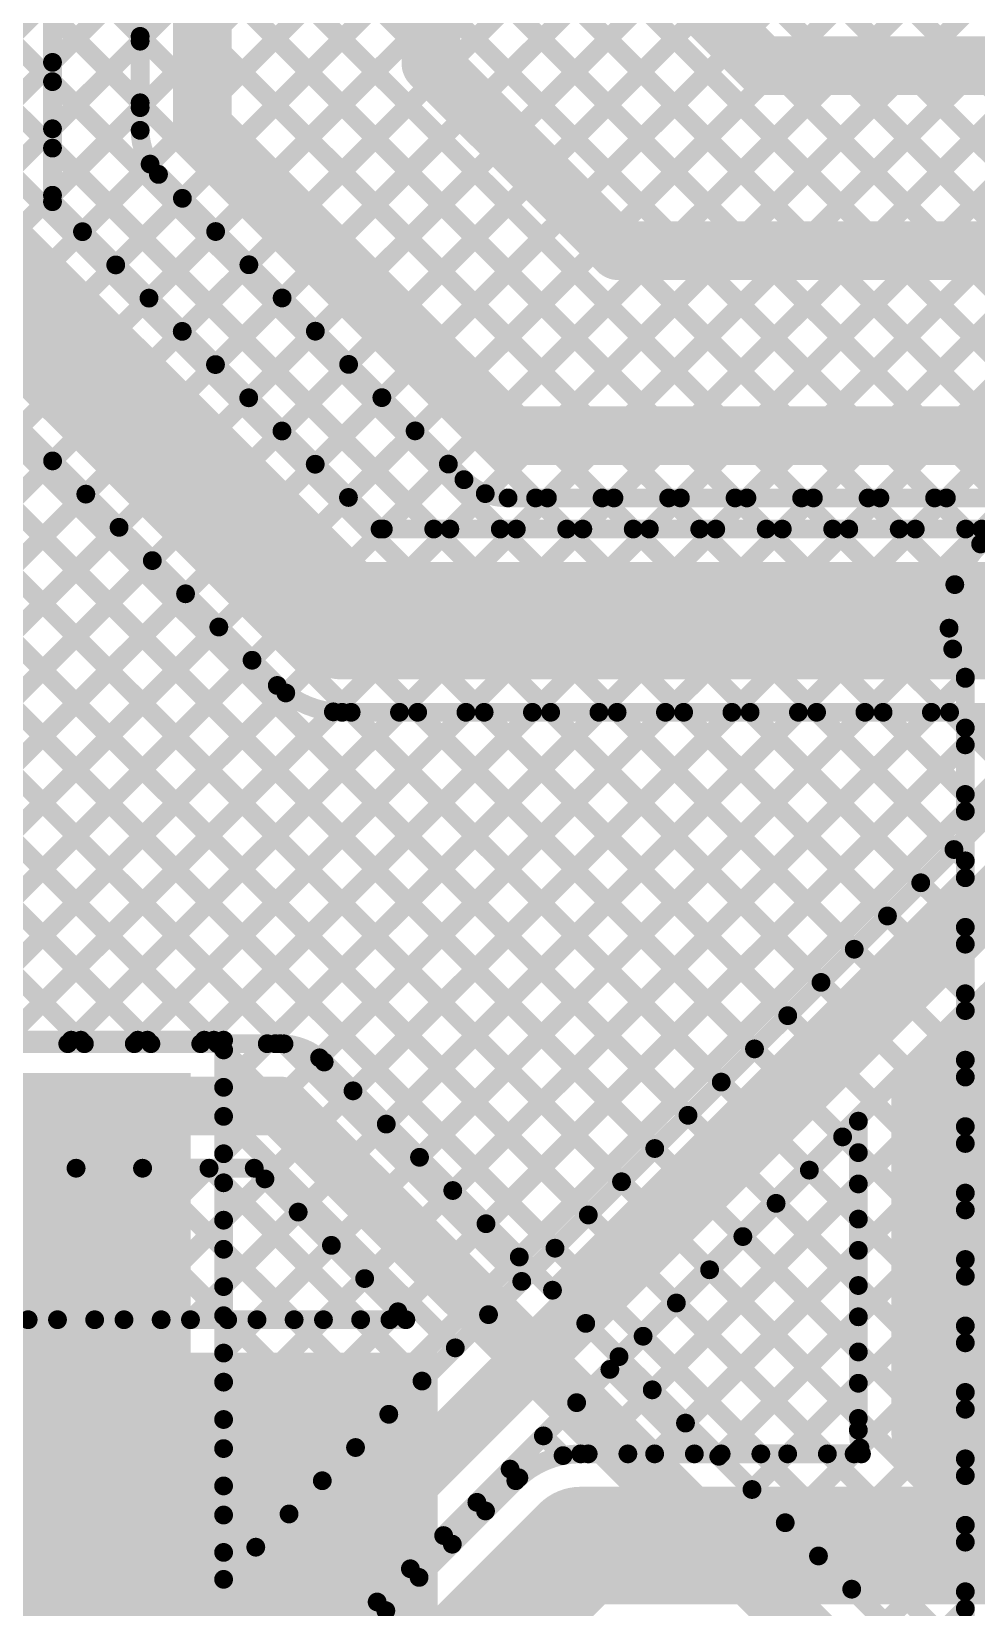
# Model space of a CAD drawing. Header units: millimetres. Extents: x 0.84 to 4.46, y 0.99 to 2.92.
# Drawn here: x 3.587 to 3.989, y 1.751 to 2.421 of the extents above; entities that cross this region are included whole.
import ezdxf

# ---------------------------------------------------------------- set-up
doc = ezdxf.new("R2010")
doc.units = ezdxf.units.MM
doc.header["$MEASUREMENT"] = 0
for name, color, linetype in [('BottomLayer', 5, 'Continuous'), ('MultiLayer', 9, 'Continuous'), ('TopLayer', 1, 'Continuous'), ('ViaHoleLayer', 16, 'Continuous')]:
    doc.layers.add(name, color=color, linetype=linetype)

msp = doc.modelspace()

# ---------------------------------------------------------------- linework, layer by layer
at = {"layer": 'BottomLayer'}
for points, const_width in [([(3.31986, 1.9905), (4.08336, 2.754)], 0.008), ([(3.34815, 1.9905), (4.11165, 2.754)], 0.008), ([(3.37643, 1.9905), (4.13993, 2.754)], 0.008), ([(3.40471, 1.9905), (4.16822, 2.754)], 0.008), ([(3.433, 1.9905), (4.1965, 2.754)], 0.008), ([(3.46128, 1.9905), (4.22478, 2.754)], 0.008), ([(3.48957, 1.9905), (4.25307, 2.754)], 0.008), ([(3.51785, 1.9905), (4.28135, 2.754)], 0.008), ([(3.54614, 1.9905), (4.30964, 2.754)], 0.008), ([(3.25821, 2.73805), (3.9845, 2.01177)], 0.008), ([(3.57442, 1.9905), (4.3075, 2.72358)], 0.008), ([(3.60271, 1.9905), (4.3118, 2.69959)], 0.008), ([(3.63099, 1.9905), (4.32171, 2.68122)], 0.008), ([(3.65927, 1.9905), (4.3358, 2.66703)], 0.008), ([(3.68756, 1.9905), (4.35405, 2.65699)], 0.008), ([(3.72405, 1.97043), (4.412, 2.65837)], 0.008), ([(3.70982, 1.98448), (4.37785, 2.65251)], 0.008), ([(3.73819, 1.95628), (4.412, 2.63009)], 0.008), ([(3.15016, 1.9905), (3.76546, 2.6058)], 0.008), ([(3.17844, 1.9905), (3.79374, 2.6058)], 0.008), ([(3.20672, 1.9905), (3.82203, 2.6058)], 0.008), ([(3.23501, 1.9905), (3.85031, 2.6058)], 0.008), ([(3.26329, 1.9905), (3.8786, 2.6058)], 0.008), ([(3.29158, 1.9905), (3.90688, 2.6058)], 0.008), ([(3.41875, 2.6058), (3.9845, 2.04005)], 0.008), ([(3.44703, 2.6058), (3.9845, 2.06834)], 0.008), ([(3.47532, 2.6058), (3.9845, 2.09662)], 0.008), ([(3.5036, 2.6058), (3.9845, 2.12491)], 0.008), ([(3.53188, 2.6058), (3.97916, 2.15853)], 0.008), ([(3.56017, 2.6058), (3.98003, 2.18594)], 0.008), ([(3.58845, 2.6058), (3.991, 2.20325)], 0.008), ([(3.61674, 2.6058), (4.00853, 2.21401)], 0.008), ([(3.64502, 2.6058), (4.03654, 2.21429)], 0.008), ([(3.67331, 2.6058), (4.412, 1.86711)], 0.008), ([(3.70159, 2.6058), (4.412, 1.89539)], 0.008), ([(3.72987, 2.6058), (4.412, 1.92368)], 0.008), ([(3.75816, 2.6058), (4.412, 1.95196)], 0.008), ([(3.78644, 2.6058), (4.412, 1.98025)], 0.008), ([(3.40955, 2.55843), (3.9845, 1.98349)], 0.008), ([(3.40941, 2.53028), (3.9845, 1.9552)], 0.008), ([(3.15125, 2.50561), (3.66635, 1.9905)], 0.008), ([(3.17953, 2.50561), (3.69469, 1.99045)], 0.008), ([(3.39988, 2.51153), (3.9845, 1.92692)], 0.008), ([(3.12827, 2.5003), (3.63807, 1.9905)], 0.008), ([(3.38472, 2.49841), (3.9845, 1.89863)], 0.008), ([(3.11413, 2.48615), (3.60979, 1.9905)], 0.008), ([(3.36334, 2.4915), (3.9845, 1.87035)], 0.008), ([(3.41058, 2.41598), (3.9845, 1.84206)], 0.008), ([(3.40856, 2.38972), (3.9845, 1.81378)], 0.008), ([(3.39824, 2.37175), (3.9845, 1.7855)], 0.008), ([(3.38238, 2.35933), (3.9845, 1.75721)], 0.008), ([(3.35995, 2.35348), (3.96975, 1.74367)], 0.008), ([(3.75234, 1.94214), (3.97759, 2.16739)], 0.008), ([(3.76648, 1.928), (3.9845, 2.14602)], 0.008), ([(3.9845, 1.73625), (3.9845, 2.14656)], 0.008), ([(3.78062, 1.91386), (3.9845, 2.11773)], 0.008), ([(3.79476, 1.89971), (3.9845, 2.08945)], 0.008), ([(3.8089, 1.88557), (3.9845, 2.06116)], 0.008), ([(3.82305, 1.87143), (3.9845, 2.03288)], 0.008), ([(3.83719, 1.85729), (3.9845, 2.0046)], 0.008), ([(2.905, 1.9905), (3.691, 1.9905)], 0.008), ([(3.71177, 1.9827), (3.94959, 1.74489)], 0.008), ([(3.85133, 1.84315), (3.9845, 1.97631)], 0.008), ([(2.905, 1.964), (3.691, 1.964)], 0.025), ([(3.691, 1.964), (3.693, 1.964)], 0.025), ([(3.693, 1.964), (3.957, 1.7)], 0.025), ([(3.86547, 1.829), (3.9845, 1.94803)], 0.008), ([(2.905, 1.9375), (3.68202, 1.9375)], 0.008), ([(3.52136, 1.9375), (3.58586, 1.873)], 0.008), ([(3.54177, 1.873), (3.60627, 1.9375)], 0.008), ([(3.54965, 1.9375), (3.61415, 1.873)], 0.008), ([(3.57006, 1.873), (3.63456, 1.9375)], 0.008), ([(3.57793, 1.9375), (3.64243, 1.873)], 0.008), ([(3.59834, 1.873), (3.66284, 1.9375)], 0.008), ([(3.60622, 1.9375), (3.67072, 1.873)], 0.008), ([(3.6345, 1.9375), (3.699, 1.873)], 0.008), ([(3.66279, 1.9375), (3.72729, 1.873)], 0.008), ([(3.68202, 1.9375), (3.74652, 1.873)], 0.008), ([(3.62663, 1.873), (3.68657, 1.93295)], 0.008), ([(3.65491, 1.873), (3.70072, 1.91881)], 0.008), ([(3.87962, 1.81486), (3.9845, 1.91974)], 0.008), ([(3.6832, 1.873), (3.71486, 1.90466)], 0.008), ([(3.71148, 1.873), (3.729, 1.89052)], 0.008), ([(3.89376, 1.80072), (3.9845, 1.89146)], 0.008), ([(3.73976, 1.873), (3.74314, 1.87638)], 0.008), ([(2.86274, 1.873), (3.74652, 1.873)], 0.008), ([(3.62, 1.824), (3.62, 1.8655)], 0.01), ([(3.9079, 1.78658), (3.9845, 1.86317)], 0.008), ([(3.92204, 1.77243), (3.9845, 1.83489)], 0.008), ([(3.93618, 1.75829), (3.9845, 1.80661)], 0.008), ([(3.95131, 1.74514), (3.9845, 1.77832)], 0.008), ([(3.97586, 1.7414), (3.9845, 1.75004)], 0.008)]:
    msp.add_lwpolyline(points, dxfattribs=dict(at, const_width=const_width))
at = {"layer": 'BottomLayer', "const_width": 0.008}
for points in [[(3.9845, 2.14656, -1.330649), (4.06845, 2.17087)], [(3.693, 1.9905, -0.199375), (3.71177, 1.9827)], [(3.693, 1.9905, -0.198912), (3.71174, 1.98274)]]:
    msp.add_lwpolyline(points, format="xyb", dxfattribs=at)
at = {"layer": 'BottomLayer'}
for points, const_width in [([(3.989, 2.20325, 1), (3.993, 2.20325, 1)], 0.004), ([(3.97803, 2.18594, 1), (3.98203, 2.18594, 1)], 0.004), ([(3.97559, 2.16739, 1), (3.97959, 2.16739, 1)], 0.004), ([(3.97716, 2.15853, 1), (3.98116, 2.15853, 1)], 0.004), ([(3.9825, 2.14656, 1), (3.9865, 2.14656, 1)], 0.004), ([(3.9825, 2.14656, 1), (3.9865, 2.14656, 1)], 0.004), ([(3.9825, 2.14602, 1), (3.9865, 2.14602, 1)], 0.004), ([(3.9825, 2.12491, 1), (3.9865, 2.12491, 1)], 0.004), ([(3.9825, 2.11773, 1), (3.9865, 2.11773, 1)], 0.004), ([(3.9825, 2.09662, 1), (3.9865, 2.09662, 1)], 0.004), ([(3.9825, 2.08945, 1), (3.9865, 2.08945, 1)], 0.004), ([(3.9825, 2.06834, 1), (3.9865, 2.06834, 1)], 0.004), ([(3.9825, 2.06116, 1), (3.9865, 2.06116, 1)], 0.004), ([(3.9825, 2.04005, 1), (3.9865, 2.04005, 1)], 0.004), ([(3.9825, 2.03288, 1), (3.9865, 2.03288, 1)], 0.004), ([(3.9825, 2.01177, 1), (3.9865, 2.01177, 1)], 0.004), ([(3.9825, 2.0046, 1), (3.9865, 2.0046, 1)], 0.004), ([(3.60071, 1.9905, 1), (3.60471, 1.9905, 1)], 0.004), ([(3.60779, 1.9905, 1), (3.61179, 1.9905, 1)], 0.004), ([(3.62899, 1.9905, 1), (3.63299, 1.9905, 1)], 0.004), ([(3.63607, 1.9905, 1), (3.64007, 1.9905, 1)], 0.004), ([(3.65727, 1.9905, 1), (3.66127, 1.9905, 1)], 0.004), ([(3.66435, 1.9905, 1), (3.66835, 1.9905, 1)], 0.004), ([(3.68556, 1.9905, 1), (3.68956, 1.9905, 1)], 0.004), ([(3.689, 1.9905, 1), (3.693, 1.9905, 1)], 0.004), ([(3.691, 1.9905, 1), (3.695, 1.9905, 1)], 0.004), ([(3.691, 1.9905, 1), (3.695, 1.9905, 1)], 0.004), ([(3.69269, 1.99045, 1), (3.69669, 1.99045, 1)], 0.004), ([(3.70782, 1.98448, 1), (3.71182, 1.98448, 1)], 0.004), ([(3.70974, 1.98274, 1), (3.71374, 1.98274, 1)], 0.004), ([(3.70977, 1.9827, 1), (3.71377, 1.9827, 1)], 0.004), ([(3.70977, 1.9827, 1), (3.71377, 1.9827, 1)], 0.004), ([(3.9825, 1.98349, 1), (3.9865, 1.98349, 1)], 0.004), ([(3.9825, 1.97631, 1), (3.9865, 1.97631, 1)], 0.004), ([(3.68475, 1.964, 1), (3.69725, 1.964, 1)], 0.0125), ([(3.68475, 1.964, 1), (3.69725, 1.964, 1)], 0.0125), ([(3.68675, 1.964, 1), (3.69925, 1.964, 1)], 0.0125), ([(3.68675, 1.964, 1), (3.69925, 1.964, 1)], 0.0125), ([(3.72205, 1.97043, 1), (3.72605, 1.97043, 1)], 0.004), ([(3.73619, 1.95628, 1), (3.74019, 1.95628, 1)], 0.004), ([(3.9825, 1.9552, 1), (3.9865, 1.9552, 1)], 0.004), ([(3.75034, 1.94214, 1), (3.75434, 1.94214, 1)], 0.004), ([(3.9825, 1.94803, 1), (3.9865, 1.94803, 1)], 0.004), ([(3.60422, 1.9375, 1), (3.60822, 1.9375, 1)], 0.004), ([(3.60427, 1.9375, 1), (3.60827, 1.9375, 1)], 0.004), ([(3.6325, 1.9375, 1), (3.6365, 1.9375, 1)], 0.004), ([(3.63256, 1.9375, 1), (3.63656, 1.9375, 1)], 0.004), ([(3.66079, 1.9375, 1), (3.66479, 1.9375, 1)], 0.004), ([(3.66084, 1.9375, 1), (3.66484, 1.9375, 1)], 0.004), ([(3.68002, 1.9375, 1), (3.68402, 1.9375, 1)], 0.004), ([(3.68002, 1.9375, 1), (3.68402, 1.9375, 1)], 0.004), ([(3.68458, 1.93295, 1), (3.68858, 1.93295, 1)], 0.004), ([(3.76448, 1.928, 1), (3.76848, 1.928, 1)], 0.004), ([(3.9825, 1.92692, 1), (3.9865, 1.92692, 1)], 0.004), ([(3.69872, 1.91881, 1), (3.70272, 1.91881, 1)], 0.004), ([(3.9825, 1.91974, 1), (3.9865, 1.91974, 1)], 0.004), ([(3.77862, 1.91386, 1), (3.78262, 1.91386, 1)], 0.004), ([(3.71286, 1.90466, 1), (3.71686, 1.90466, 1)], 0.004), ([(3.79276, 1.89971, 1), (3.79676, 1.89971, 1)], 0.004), ([(3.9825, 1.89863, 1), (3.9865, 1.89863, 1)], 0.004), ([(3.727, 1.89052, 1), (3.731, 1.89052, 1)], 0.004), ([(3.9825, 1.89146, 1), (3.9865, 1.89146, 1)], 0.004), ([(3.8069, 1.88557, 1), (3.8109, 1.88557, 1)], 0.004), ([(3.74114, 1.87638, 1), (3.74514, 1.87638, 1)], 0.004), ([(3.58386, 1.873, 1), (3.58786, 1.873, 1)], 0.004), ([(3.59634, 1.873, 1), (3.60034, 1.873, 1)], 0.004), ([(3.61215, 1.873, 1), (3.61615, 1.873, 1)], 0.004), ([(3.62463, 1.873, 1), (3.62863, 1.873, 1)], 0.004), ([(3.64043, 1.873, 1), (3.64443, 1.873, 1)], 0.004), ([(3.65291, 1.873, 1), (3.65691, 1.873, 1)], 0.004), ([(3.66872, 1.873, 1), (3.67272, 1.873, 1)], 0.004), ([(3.6812, 1.873, 1), (3.6852, 1.873, 1)], 0.004), ([(3.697, 1.873, 1), (3.701, 1.873, 1)], 0.004), ([(3.70948, 1.873, 1), (3.71348, 1.873, 1)], 0.004), ([(3.72529, 1.873, 1), (3.72929, 1.873, 1)], 0.004), ([(3.73776, 1.873, 1), (3.74176, 1.873, 1)], 0.004), ([(3.74452, 1.873, 1), (3.74852, 1.873, 1)], 0.004), ([(3.74452, 1.873, 1), (3.74852, 1.873, 1)], 0.004), ([(3.82105, 1.87143, 1), (3.82505, 1.87143, 1)], 0.004), ([(3.9825, 1.87035, 1), (3.9865, 1.87035, 1)], 0.004), ([(3.6175, 1.8655, 1), (3.6225, 1.8655, 1)], 0.005), ([(3.9825, 1.86317, 1), (3.9865, 1.86317, 1)], 0.004), ([(3.83519, 1.85729, 1), (3.83919, 1.85729, 1)], 0.004), ([(3.60425, 1.824, 1), (3.63575, 1.824, 1)], 0.0315), ([(3.84933, 1.84315, 1), (3.85333, 1.84315, 1)], 0.004), ([(3.9825, 1.84206, 1), (3.9865, 1.84206, 1)], 0.004), ([(3.9825, 1.83489, 1), (3.9865, 1.83489, 1)], 0.004), ([(3.86347, 1.829, 1), (3.86747, 1.829, 1)], 0.004), ([(3.6175, 1.824, 1), (3.6225, 1.824, 1)], 0.005), ([(3.87762, 1.81486, 1), (3.88162, 1.81486, 1)], 0.004), ([(3.9825, 1.81378, 1), (3.9865, 1.81378, 1)], 0.004), ([(3.89176, 1.80072, 1), (3.89576, 1.80072, 1)], 0.004), ([(3.9825, 1.80661, 1), (3.9865, 1.80661, 1)], 0.004), ([(3.9059, 1.78658, 1), (3.9099, 1.78658, 1)], 0.004), ([(3.9825, 1.7855, 1), (3.9865, 1.7855, 1)], 0.004), ([(3.9825, 1.77832, 1), (3.9865, 1.77832, 1)], 0.004), ([(3.92004, 1.77243, 1), (3.92404, 1.77243, 1)], 0.004), ([(3.93418, 1.75829, 1), (3.93818, 1.75829, 1)], 0.004), ([(3.9825, 1.75721, 1), (3.9865, 1.75721, 1)], 0.004), ([(3.9825, 1.75004, 1), (3.9865, 1.75004, 1)], 0.004)]:
    msp.add_lwpolyline(points, format="xyb", close=True, dxfattribs=dict(at, const_width=const_width))
for points in [[(2.567, 1.756), (3.76, 1.756), (2.567, 1.859), (3.76, 1.859)], [(3.487, 1.015), (3.76, 1.015), (3.487, 1.807), (3.76, 1.807)]]:
    msp.add_solid(points, dxfattribs=at)
at = {"layer": 'MultiLayer', "const_width": 0.0315}
msp.add_lwpolyline([(3.60425, 1.824, 1), (3.63575, 1.824, 1)], format="xyb", close=True, dxfattribs=at)
at = {"layer": 'TopLayer'}
for points, const_width in [([(3.75721, 2.40779), (3.75721, 2.65917)], 0.025), ([(3.66, 2.37933), (3.66, 2.65639)], 0.025), ([(3.59621, 2.34894), (3.59621, 2.6058)], 0.008), ([(3.6335, 2.37933), (3.6335, 2.6058)], 0.008), ([(3.59621, 2.45662), (3.6335, 2.41933)], 0.008), ([(3.85721, 2.44779), (3.89819, 2.40681)], 0.025), ([(3.59621, 2.40827), (3.6335, 2.44556)], 0.008), ([(3.59621, 2.42834), (3.6335, 2.39105)], 0.008), ([(3.59621, 2.37999), (3.6335, 2.41728)], 0.008), ([(3.75721, 2.40779), (3.83693, 2.32807)], 0.025), ([(3.89819, 2.40681), (4.27519, 2.40681)], 0.025), ([(3.59621, 2.40005), (3.78668, 2.20959)], 0.008), ([(3.59621, 2.3517), (3.6335, 2.38899)], 0.008), ([(3.66, 2.37933), (3.79, 2.24933)], 0.025), ([(3.59621, 2.37177), (3.75839, 2.20959)], 0.008), ([(3.60897, 2.33618), (3.63774, 2.36495)], 0.008), ([(3.6413, 2.36056), (3.77123, 2.23063)], 0.008), ([(3.55721, 2.33279), (3.71941, 2.17059)], 0.05), ([(3.59621, 2.34894), (3.73556, 2.20959)], 0.008), ([(3.62312, 2.32204), (3.65147, 2.35039)], 0.008), ([(3.63726, 2.3079), (3.66561, 2.33625)], 0.008), ([(3.83693, 2.32807), (4.14287, 2.32807)], 0.025), ([(3.6514, 2.29375), (3.67975, 2.3221)], 0.008), ([(3.514, 2.31256), (3.86654, 1.96002)], 0.008), ([(3.52964, 2.30521), (3.69183, 2.14301)], 0.008), ([(3.66554, 2.27961), (3.69389, 2.30796)], 0.008), ([(3.67968, 2.26547), (3.70803, 2.29382)], 0.008), ([(3.514, 2.28428), (3.8524, 1.94588)], 0.008), ([(3.69383, 2.25133), (3.72218, 2.27968)], 0.008), ([(3.70797, 2.23719), (3.73632, 2.26554)], 0.008), ([(3.79, 2.24933), (4.14287, 2.24933)], 0.025), ([(3.514, 2.25599), (3.83826, 1.93173)], 0.008), ([(3.72211, 2.22304), (3.75046, 2.25139)], 0.008), ([(3.514, 2.15635), (3.59625, 2.2386)], 0.008), ([(3.73694, 2.20959), (3.7646, 2.23725)], 0.008), ([(3.514, 2.22771), (3.82412, 1.91759)], 0.008), ([(3.514, 2.12807), (3.61039, 2.22446)], 0.008), ([(3.76523, 2.20959), (3.7803, 2.22467)], 0.008), ([(3.79, 2.22283), (4.05998, 2.22283)], 0.008), ([(3.79351, 2.20959), (3.80675, 2.22283)], 0.008), ([(3.80172, 2.22283), (3.81496, 2.20959)], 0.008), ([(3.8218, 2.20959), (3.83504, 2.22283)], 0.008), ([(3.83, 2.22283), (3.84324, 2.20959)], 0.008), ([(3.85008, 2.20959), (3.86332, 2.22283)], 0.008), ([(3.85829, 2.22283), (3.87153, 2.20959)], 0.008), ([(3.87836, 2.20959), (3.8916, 2.22283)], 0.008), ([(3.88657, 2.22283), (3.89981, 2.20959)], 0.008), ([(3.90665, 2.20959), (3.91989, 2.22283)], 0.008), ([(3.91486, 2.22283), (3.9281, 2.20959)], 0.008), ([(3.93493, 2.20959), (3.94817, 2.22283)], 0.008), ([(3.94314, 2.22283), (3.95638, 2.20959)], 0.008), ([(3.96322, 2.20959), (3.97646, 2.22283)], 0.008), ([(3.97143, 2.22283), (3.98467, 2.20959)], 0.008), ([(3.9915, 2.20959), (4.00474, 2.22283)], 0.008), ([(3.514, 2.09978), (3.62453, 2.21032)], 0.008), ([(3.73556, 2.20959), (3.99907, 2.20959)], 0.008), ([(3.514, 2.19942), (3.80997, 1.90345)], 0.008), ([(3.514, 2.0715), (3.63867, 2.19617)], 0.008), ([(3.71941, 2.17059), (4.14287, 2.17059)], 0.05), ([(3.514, 2.04322), (3.65281, 2.18203)], 0.008), ([(3.514, 2.17114), (3.79583, 1.88931)], 0.008), ([(3.514, 2.01493), (3.66696, 2.16789)], 0.008), ([(3.51935, 1.992), (3.6811, 2.15375)], 0.008), ([(3.514, 2.14285), (3.66485, 1.992)], 0.008), ([(3.54764, 1.992), (3.69545, 2.13982)], 0.008), ([(3.57592, 1.992), (3.71569, 2.13177)], 0.008), ([(3.60421, 1.992), (3.7438, 2.13159)], 0.008), ([(3.63249, 1.992), (3.77208, 2.13159)], 0.008), ([(3.66077, 1.992), (3.80036, 2.13159)], 0.008), ([(3.669, 1.8588), (3.94179, 2.13159)], 0.008), ([(3.669, 1.83052), (3.97007, 2.13159)], 0.008), ([(3.669, 1.88709), (3.9135, 2.13159)], 0.008), ([(3.669, 1.91537), (3.88522, 2.13159)], 0.008), ([(3.669, 1.80224), (3.99835, 2.13159)], 0.008), ([(3.669, 1.94366), (3.85693, 2.13159)], 0.008), ([(3.669, 1.97194), (3.82865, 2.13159)], 0.008), ([(3.71941, 2.13159), (3.99999, 2.13159)], 0.008), ([(3.72325, 2.13159), (3.88068, 1.97416)], 0.008), ([(3.75154, 2.13159), (3.89483, 1.9883)], 0.008), ([(3.77982, 2.13159), (3.90897, 2.00244)], 0.008), ([(3.80811, 2.13159), (3.92311, 2.01659)], 0.008), ([(3.83639, 2.13159), (3.93725, 2.03073)], 0.008), ([(3.86468, 2.13159), (3.95139, 2.04487)], 0.008), ([(3.89296, 2.13159), (3.96554, 2.05901)], 0.008), ([(3.92124, 2.13159), (3.97968, 2.07316)], 0.008), ([(3.94953, 2.13159), (3.99382, 2.0873)], 0.008), ([(3.97781, 2.13159), (4.00796, 2.10144)], 0.008), ([(3.669, 1.77395), (4.02049, 2.12544)], 0.008), ([(3.514, 2.11457), (3.63657, 1.992)], 0.008), ([(3.669, 1.76248), (4.01708, 2.11056)], 0.008), ([(3.66636, 1.72236), (4.03585, 2.09185)], 0.025), ([(3.514, 2.08629), (3.60829, 1.992)], 0.008), ([(3.978, 1.96682), (4.02429, 2.01311)], 0.05), ([(3.514, 1.992), (3.669, 1.992)], 0.008), ([(3.66485, 1.992), (3.669, 1.98785)], 0.008), ([(3.669, 1.76248), (3.669, 1.992)], 0.008), ([(3.669, 1.98785), (3.78169, 1.87517)], 0.008), ([(3.978, 1.826), (3.978, 1.96682)], 0.05), ([(3.669, 1.95957), (3.76755, 1.86102)], 0.008), ([(3.68513, 1.70365), (3.939, 1.95752)], 0.008), ([(3.939, 1.826), (3.939, 1.95752)], 0.008), ([(3.9323, 1.95083), (3.939, 1.94413)], 0.008), ([(3.91816, 1.93668), (3.939, 1.91584)], 0.008), ([(3.669, 1.93129), (3.7534, 1.84688)], 0.008), ([(3.82408, 1.81589), (3.939, 1.93081)], 0.008), ([(3.90402, 1.92254), (3.939, 1.88756)], 0.008), ([(3.88988, 1.9084), (3.939, 1.85928)], 0.008), ([(3.669, 1.903), (3.73926, 1.83274)], 0.008), ([(3.85236, 1.81589), (3.939, 1.90253)], 0.008), ([(3.87573, 1.89426), (3.939, 1.83099)], 0.008), ([(3.669, 1.87472), (3.72512, 1.8186)], 0.008), ([(3.86159, 1.88012), (3.92582, 1.81589)], 0.008), ([(3.88064, 1.81589), (3.939, 1.87425)], 0.008), ([(3.84745, 1.86597), (3.89753, 1.81589)], 0.008), ([(3.83331, 1.85183), (3.86925, 1.81589)], 0.008), ([(3.669, 1.84643), (3.71098, 1.80445)], 0.008), ([(3.90893, 1.81589), (3.939, 1.84596)], 0.008), ([(3.978, 1.826), (4.02711, 1.77689)], 0.05), ([(3.81917, 1.83769), (3.84096, 1.81589)], 0.008), ([(3.62, 1.824), (3.6615, 1.824)], 0.01), ([(3.80502, 1.82355), (3.81341, 1.81516)], 0.008), ([(3.669, 1.81815), (3.69684, 1.79031)], 0.008), ([(3.82089, 1.81589), (3.94033, 1.81589)], 0.008), ([(3.93721, 1.81589), (3.93974, 1.81842)], 0.008), ([(3.79088, 1.8094), (3.79459, 1.80569)], 0.008), ([(3.55623, 1.56739), (3.79331, 1.80447)], 0.008), ([(3.57239, 1.52839), (3.82089, 1.77689)], 0.05), ([(3.77674, 1.79526), (3.78042, 1.79158)], 0.008), ([(3.82089, 1.77689), (4.02711, 1.77689)], 0.05), ([(3.669, 1.78986), (3.68269, 1.77617)], 0.008), ([(3.7626, 1.78112), (3.76628, 1.77744)], 0.008), ([(3.74845, 1.76698), (3.75214, 1.76329)], 0.008), ([(3.73431, 1.75284), (3.738, 1.74915)], 0.008)]:
    msp.add_lwpolyline(points, dxfattribs=dict(at, const_width=const_width))
for points, const_width in [([(3.6315, 2.41933, 1), (3.6355, 2.41933, 1)], 0.004), ([(3.6315, 2.41728, 1), (3.6355, 2.41728, 1)], 0.004), ([(3.75096, 2.40779, 1), (3.76346, 2.40779, 1)], 0.0125), ([(3.75096, 2.40779, 1), (3.76346, 2.40779, 1)], 0.0125), ([(3.89194, 2.40681, 1), (3.90444, 2.40681, 1)], 0.0125), ([(3.89194, 2.40681, 1), (3.90444, 2.40681, 1)], 0.0125), ([(3.59421, 2.40827, 1), (3.59821, 2.40827, 1)], 0.004), ([(3.59421, 2.40005, 1), (3.59821, 2.40005, 1)], 0.004), ([(3.6315, 2.39105, 1), (3.6355, 2.39105, 1)], 0.004), ([(3.6315, 2.38899, 1), (3.6355, 2.38899, 1)], 0.004), ([(3.65375, 2.37933, 1), (3.66625, 2.37933, 1)], 0.0125), ([(3.65375, 2.37933, 1), (3.66625, 2.37933, 1)], 0.0125), ([(3.59421, 2.37999, 1), (3.59821, 2.37999, 1)], 0.004), ([(3.6315, 2.37933, 1), (3.6355, 2.37933, 1)], 0.004), ([(3.6315, 2.37933, 1), (3.6355, 2.37933, 1)], 0.004), ([(3.6315, 2.37933, 1), (3.6355, 2.37933, 1)], 0.004), ([(3.59421, 2.37177, 1), (3.59821, 2.37177, 1)], 0.004), ([(3.63574, 2.36495, 1), (3.63974, 2.36495, 1)], 0.004), ([(3.63926, 2.36059, 1), (3.64326, 2.36059, 1)], 0.004), ([(3.6393, 2.36056, 1), (3.6433, 2.36056, 1)], 0.004), ([(3.6393, 2.36056, 1), (3.6433, 2.36056, 1)], 0.004), ([(3.59421, 2.3517, 1), (3.59821, 2.3517, 1)], 0.004), ([(3.59421, 2.34894, 1), (3.59821, 2.34894, 1)], 0.004), ([(3.59421, 2.34894, 1), (3.59821, 2.34894, 1)], 0.004), ([(3.64947, 2.35039, 1), (3.65347, 2.35039, 1)], 0.004), ([(3.60697, 2.33618, 1), (3.61097, 2.33618, 1)], 0.004), ([(3.66361, 2.33625, 1), (3.66761, 2.33625, 1)], 0.004), ([(3.83068, 2.32807, 1), (3.84318, 2.32807, 1)], 0.0125), ([(3.83068, 2.32807, 1), (3.84318, 2.32807, 1)], 0.0125), ([(3.62112, 2.32204, 1), (3.62512, 2.32204, 1)], 0.004), ([(3.67775, 2.3221, 1), (3.68175, 2.3221, 1)], 0.004), ([(3.63526, 2.3079, 1), (3.63926, 2.3079, 1)], 0.004), ([(3.69189, 2.30796, 1), (3.69589, 2.30796, 1)], 0.004), ([(3.6494, 2.29375, 1), (3.6534, 2.29375, 1)], 0.004), ([(3.70603, 2.29382, 1), (3.71003, 2.29382, 1)], 0.004), ([(3.66354, 2.27961, 1), (3.66754, 2.27961, 1)], 0.004), ([(3.72018, 2.27968, 1), (3.72418, 2.27968, 1)], 0.004), ([(3.67768, 2.26547, 1), (3.68168, 2.26547, 1)], 0.004), ([(3.73432, 2.26554, 1), (3.73832, 2.26554, 1)], 0.004), ([(3.78375, 2.24933, 1), (3.79625, 2.24933, 1)], 0.0125), ([(3.78375, 2.24933, 1), (3.79625, 2.24933, 1)], 0.0125), ([(3.69183, 2.25133, 1), (3.69583, 2.25133, 1)], 0.004), ([(3.74846, 2.25139, 1), (3.75246, 2.25139, 1)], 0.004), ([(3.59425, 2.2386, 1), (3.59825, 2.2386, 1)], 0.004), ([(3.70597, 2.23719, 1), (3.70997, 2.23719, 1)], 0.004), ([(3.7626, 2.23725, 1), (3.7666, 2.23725, 1)], 0.004), ([(3.76923, 2.23063, 1), (3.77323, 2.23063, 1)], 0.004), ([(3.76923, 2.23063, 1), (3.77323, 2.23063, 1)], 0.004), ([(3.76926, 2.23059, 1), (3.77326, 2.23059, 1)], 0.004), ([(3.60839, 2.22446, 1), (3.61239, 2.22446, 1)], 0.004), ([(3.7783, 2.22467, 1), (3.7823, 2.22467, 1)], 0.004), ([(3.72011, 2.22304, 1), (3.72411, 2.22304, 1)], 0.004), ([(3.788, 2.22283, 1), (3.792, 2.22283, 1)], 0.004), ([(3.788, 2.22283, 1), (3.792, 2.22283, 1)], 0.004), ([(3.788, 2.22283, 1), (3.792, 2.22283, 1)], 0.004), ([(3.79972, 2.22283, 1), (3.80372, 2.22283, 1)], 0.004), ([(3.80475, 2.22283, 1), (3.80875, 2.22283, 1)], 0.004), ([(3.828, 2.22283, 1), (3.832, 2.22283, 1)], 0.004), ([(3.83304, 2.22283, 1), (3.83704, 2.22283, 1)], 0.004), ([(3.85629, 2.22283, 1), (3.86029, 2.22283, 1)], 0.004), ([(3.86132, 2.22283, 1), (3.86532, 2.22283, 1)], 0.004), ([(3.88457, 2.22283, 1), (3.88857, 2.22283, 1)], 0.004), ([(3.8896, 2.22283, 1), (3.8936, 2.22283, 1)], 0.004), ([(3.91286, 2.22283, 1), (3.91686, 2.22283, 1)], 0.004), ([(3.91789, 2.22283, 1), (3.92189, 2.22283, 1)], 0.004), ([(3.94114, 2.22283, 1), (3.94514, 2.22283, 1)], 0.004), ([(3.94617, 2.22283, 1), (3.95017, 2.22283, 1)], 0.004), ([(3.96943, 2.22283, 1), (3.97343, 2.22283, 1)], 0.004), ([(3.97446, 2.22283, 1), (3.97846, 2.22283, 1)], 0.004), ([(3.62253, 2.21032, 1), (3.62653, 2.21032, 1)], 0.004), ([(3.73356, 2.20959, 1), (3.73756, 2.20959, 1)], 0.004), ([(3.73356, 2.20959, 1), (3.73756, 2.20959, 1)], 0.004), ([(3.73494, 2.20959, 1), (3.73894, 2.20959, 1)], 0.004), ([(3.75639, 2.20959, 1), (3.76039, 2.20959, 1)], 0.004), ([(3.76323, 2.20959, 1), (3.76723, 2.20959, 1)], 0.004), ([(3.78468, 2.20959, 1), (3.78868, 2.20959, 1)], 0.004), ([(3.79151, 2.20959, 1), (3.79551, 2.20959, 1)], 0.004), ([(3.81296, 2.20959, 1), (3.81696, 2.20959, 1)], 0.004), ([(3.8198, 2.20959, 1), (3.8238, 2.20959, 1)], 0.004), ([(3.84124, 2.20959, 1), (3.84524, 2.20959, 1)], 0.004), ([(3.84808, 2.20959, 1), (3.85208, 2.20959, 1)], 0.004), ([(3.86953, 2.20959, 1), (3.87353, 2.20959, 1)], 0.004), ([(3.87636, 2.20959, 1), (3.88036, 2.20959, 1)], 0.004), ([(3.89781, 2.20959, 1), (3.90181, 2.20959, 1)], 0.004), ([(3.90465, 2.20959, 1), (3.90865, 2.20959, 1)], 0.004), ([(3.9261, 2.20959, 1), (3.9301, 2.20959, 1)], 0.004), ([(3.93293, 2.20959, 1), (3.93693, 2.20959, 1)], 0.004), ([(3.95438, 2.20959, 1), (3.95838, 2.20959, 1)], 0.004), ([(3.96122, 2.20959, 1), (3.96522, 2.20959, 1)], 0.004), ([(3.98267, 2.20959, 1), (3.98667, 2.20959, 1)], 0.004), ([(3.9895, 2.20959, 1), (3.9935, 2.20959, 1)], 0.004), ([(3.63667, 2.19617, 1), (3.64067, 2.19617, 1)], 0.004), ([(3.70691, 2.17059, 1), (3.73191, 2.17059, 1)], 0.025), ([(3.70691, 2.17059, 1), (3.73191, 2.17059, 1)], 0.025), ([(3.65081, 2.18203, 1), (3.65481, 2.18203, 1)], 0.004), ([(3.66496, 2.16789, 1), (3.66896, 2.16789, 1)], 0.004), ([(3.6791, 2.15375, 1), (3.6831, 2.15375, 1)], 0.004), ([(3.68983, 2.14301, 1), (3.69383, 2.14301, 1)], 0.004), ([(3.68983, 2.14301, 1), (3.69383, 2.14301, 1)], 0.004), ([(3.68983, 2.14301, 1), (3.69383, 2.14301, 1)], 0.004), ([(3.69345, 2.13982, 1), (3.69745, 2.13982, 1)], 0.004), ([(3.71369, 2.13177, 1), (3.71769, 2.13177, 1)], 0.004), ([(3.71741, 2.13159, 1), (3.72141, 2.13159, 1)], 0.004), ([(3.71741, 2.13159, 1), (3.72141, 2.13159, 1)], 0.004), ([(3.71741, 2.13159, 1), (3.72141, 2.13159, 1)], 0.004), ([(3.72125, 2.13159, 1), (3.72525, 2.13159, 1)], 0.004), ([(3.7418, 2.13159, 1), (3.7458, 2.13159, 1)], 0.004), ([(3.74954, 2.13159, 1), (3.75354, 2.13159, 1)], 0.004), ([(3.77008, 2.13159, 1), (3.77408, 2.13159, 1)], 0.004), ([(3.77782, 2.13159, 1), (3.78182, 2.13159, 1)], 0.004), ([(3.79836, 2.13159, 1), (3.80236, 2.13159, 1)], 0.004), ([(3.80611, 2.13159, 1), (3.81011, 2.13159, 1)], 0.004), ([(3.82665, 2.13159, 1), (3.83065, 2.13159, 1)], 0.004), ([(3.83439, 2.13159, 1), (3.83839, 2.13159, 1)], 0.004), ([(3.85493, 2.13159, 1), (3.85893, 2.13159, 1)], 0.004), ([(3.86268, 2.13159, 1), (3.86668, 2.13159, 1)], 0.004), ([(3.88322, 2.13159, 1), (3.88722, 2.13159, 1)], 0.004), ([(3.89096, 2.13159, 1), (3.89496, 2.13159, 1)], 0.004), ([(3.9115, 2.13159, 1), (3.9155, 2.13159, 1)], 0.004), ([(3.91924, 2.13159, 1), (3.92324, 2.13159, 1)], 0.004), ([(3.93979, 2.13159, 1), (3.94379, 2.13159, 1)], 0.004), ([(3.94753, 2.13159, 1), (3.95153, 2.13159, 1)], 0.004), ([(3.96807, 2.13159, 1), (3.97207, 2.13159, 1)], 0.004), ([(3.97581, 2.13159, 1), (3.97981, 2.13159, 1)], 0.004), ([(3.97768, 2.07316, 1), (3.98168, 2.07316, 1)], 0.004), ([(3.96354, 2.05901, 1), (3.96754, 2.05901, 1)], 0.004), ([(3.94939, 2.04487, 1), (3.95339, 2.04487, 1)], 0.004), ([(3.93525, 2.03073, 1), (3.93925, 2.03073, 1)], 0.004), ([(3.92111, 2.01659, 1), (3.92511, 2.01659, 1)], 0.004), ([(3.90697, 2.00244, 1), (3.91097, 2.00244, 1)], 0.004), ([(3.60221, 1.992, 1), (3.60621, 1.992, 1)], 0.004), ([(3.60629, 1.992, 1), (3.61029, 1.992, 1)], 0.004), ([(3.63049, 1.992, 1), (3.63449, 1.992, 1)], 0.004), ([(3.63457, 1.992, 1), (3.63857, 1.992, 1)], 0.004), ([(3.65877, 1.992, 1), (3.66277, 1.992, 1)], 0.004), ([(3.66285, 1.992, 1), (3.66685, 1.992, 1)], 0.004), ([(3.66285, 1.992, 1), (3.66685, 1.992, 1)], 0.004), ([(3.667, 1.992, 1), (3.671, 1.992, 1)], 0.004), ([(3.667, 1.992, 1), (3.671, 1.992, 1)], 0.004), ([(3.667, 1.98785, 1), (3.671, 1.98785, 1)], 0.004), ([(3.667, 1.98785, 1), (3.671, 1.98785, 1)], 0.004), ([(3.89283, 1.9883, 1), (3.89683, 1.9883, 1)], 0.004), ([(3.9655, 1.96682, 1), (3.9905, 1.96682, 1)], 0.025), ([(3.9655, 1.96682, 1), (3.9905, 1.96682, 1)], 0.025), ([(3.667, 1.97194, 1), (3.671, 1.97194, 1)], 0.004), ([(3.87868, 1.97416, 1), (3.88268, 1.97416, 1)], 0.004), ([(3.667, 1.95957, 1), (3.671, 1.95957, 1)], 0.004), ([(3.86454, 1.96002, 1), (3.86854, 1.96002, 1)], 0.004), ([(3.937, 1.95752, 1), (3.941, 1.95752, 1)], 0.004), ([(3.937, 1.95752, 1), (3.941, 1.95752, 1)], 0.004), ([(3.9303, 1.95083, 1), (3.9343, 1.95083, 1)], 0.004), ([(3.667, 1.94366, 1), (3.671, 1.94366, 1)], 0.004), ([(3.8504, 1.94588, 1), (3.8544, 1.94588, 1)], 0.004), ([(3.937, 1.94413, 1), (3.941, 1.94413, 1)], 0.004), ([(3.91616, 1.93668, 1), (3.92016, 1.93668, 1)], 0.004), ([(3.667, 1.93129, 1), (3.671, 1.93129, 1)], 0.004), ([(3.83626, 1.93173, 1), (3.84026, 1.93173, 1)], 0.004), ([(3.937, 1.93081, 1), (3.941, 1.93081, 1)], 0.004), ([(3.90202, 1.92254, 1), (3.90602, 1.92254, 1)], 0.004), ([(3.667, 1.91537, 1), (3.671, 1.91537, 1)], 0.004), ([(3.82212, 1.91759, 1), (3.82612, 1.91759, 1)], 0.004), ([(3.937, 1.91584, 1), (3.941, 1.91584, 1)], 0.004), ([(3.88788, 1.9084, 1), (3.89188, 1.9084, 1)], 0.004), ([(3.667, 1.903, 1), (3.671, 1.903, 1)], 0.004), ([(3.80797, 1.90345, 1), (3.81197, 1.90345, 1)], 0.004), ([(3.937, 1.90253, 1), (3.941, 1.90253, 1)], 0.004), ([(3.79383, 1.88931, 1), (3.79783, 1.88931, 1)], 0.004), ([(3.87373, 1.89426, 1), (3.87773, 1.89426, 1)], 0.004), ([(3.667, 1.88709, 1), (3.671, 1.88709, 1)], 0.004), ([(3.937, 1.88756, 1), (3.941, 1.88756, 1)], 0.004), ([(3.667, 1.87472, 1), (3.671, 1.87472, 1)], 0.004), ([(3.77969, 1.87517, 1), (3.78369, 1.87517, 1)], 0.004), ([(3.85959, 1.88012, 1), (3.86359, 1.88012, 1)], 0.004), ([(3.937, 1.87425, 1), (3.941, 1.87425, 1)], 0.004), ([(3.84545, 1.86597, 1), (3.84945, 1.86597, 1)], 0.004), ([(3.667, 1.8588, 1), (3.671, 1.8588, 1)], 0.004), ([(3.76555, 1.86102, 1), (3.76955, 1.86102, 1)], 0.004), ([(3.937, 1.85928, 1), (3.941, 1.85928, 1)], 0.004), ([(3.60425, 1.824, 1), (3.63575, 1.824, 1)], 0.0315), ([(3.83131, 1.85183, 1), (3.83531, 1.85183, 1)], 0.004), ([(3.667, 1.84643, 1), (3.671, 1.84643, 1)], 0.004), ([(3.7514, 1.84688, 1), (3.7554, 1.84688, 1)], 0.004), ([(3.937, 1.84596, 1), (3.941, 1.84596, 1)], 0.004), ([(3.9655, 1.826, 1), (3.9905, 1.826, 1)], 0.025), ([(3.9655, 1.826, 1), (3.9905, 1.826, 1)], 0.025), ([(3.81717, 1.83769, 1), (3.82117, 1.83769, 1)], 0.004), ([(3.667, 1.83052, 1), (3.671, 1.83052, 1)], 0.004), ([(3.73726, 1.83274, 1), (3.74126, 1.83274, 1)], 0.004), ([(3.937, 1.83099, 1), (3.941, 1.83099, 1)], 0.004), ([(3.6175, 1.824, 1), (3.6225, 1.824, 1)], 0.005), ([(3.659, 1.824, 1), (3.664, 1.824, 1)], 0.005), ([(3.80302, 1.82355, 1), (3.80702, 1.82355, 1)], 0.004), ([(3.937, 1.826, 1), (3.941, 1.826, 1)], 0.004), ([(3.937, 1.826, 1), (3.941, 1.826, 1)], 0.004), ([(3.937, 1.826, 1), (3.941, 1.826, 1)], 0.004), ([(3.667, 1.81815, 1), (3.671, 1.81815, 1)], 0.004), ([(3.72312, 1.8186, 1), (3.72712, 1.8186, 1)], 0.004), ([(3.81141, 1.81516, 1), (3.81541, 1.81516, 1)], 0.004), ([(3.81889, 1.81589, 1), (3.82289, 1.81589, 1)], 0.004), ([(3.81889, 1.81589, 1), (3.82289, 1.81589, 1)], 0.004), ([(3.81889, 1.81589, 1), (3.82289, 1.81589, 1)], 0.004), ([(3.82208, 1.81589, 1), (3.82608, 1.81589, 1)], 0.004), ([(3.83896, 1.81589, 1), (3.84296, 1.81589, 1)], 0.004), ([(3.85036, 1.81589, 1), (3.85436, 1.81589, 1)], 0.004), ([(3.86725, 1.81589, 1), (3.87125, 1.81589, 1)], 0.004), ([(3.87864, 1.81589, 1), (3.88264, 1.81589, 1)], 0.004), ([(3.89553, 1.81589, 1), (3.89953, 1.81589, 1)], 0.004), ([(3.90693, 1.81589, 1), (3.91093, 1.81589, 1)], 0.004), ([(3.92382, 1.81589, 1), (3.92782, 1.81589, 1)], 0.004), ([(3.93521, 1.81589, 1), (3.93921, 1.81589, 1)], 0.004), ([(3.93774, 1.81842, 1), (3.94174, 1.81842, 1)], 0.004), ([(3.93833, 1.81589, 1), (3.94233, 1.81589, 1)], 0.004), ([(3.93833, 1.81589, 1), (3.94233, 1.81589, 1)], 0.004), ([(3.93833, 1.81589, 1), (3.94233, 1.81589, 1)], 0.004), ([(3.78888, 1.8094, 1), (3.79288, 1.8094, 1)], 0.004), ([(3.667, 1.80224, 1), (3.671, 1.80224, 1)], 0.004), ([(3.70898, 1.80445, 1), (3.71298, 1.80445, 1)], 0.004), ([(3.79131, 1.80447, 1), (3.79531, 1.80447, 1)], 0.004), ([(3.79131, 1.80447, 1), (3.79531, 1.80447, 1)], 0.004), ([(3.79131, 1.80447, 1), (3.79531, 1.80447, 1)], 0.004), ([(3.79259, 1.80569, 1), (3.79659, 1.80569, 1)], 0.004), ([(3.77474, 1.79526, 1), (3.77874, 1.79526, 1)], 0.004), ([(3.80839, 1.77689, 1), (3.83339, 1.77689, 1)], 0.025), ([(3.80839, 1.77689, 1), (3.83339, 1.77689, 1)], 0.025), ([(3.667, 1.78986, 1), (3.671, 1.78986, 1)], 0.004), ([(3.69484, 1.79031, 1), (3.69884, 1.79031, 1)], 0.004), ([(3.77842, 1.79158, 1), (3.78242, 1.79158, 1)], 0.004), ([(3.7606, 1.78112, 1), (3.7646, 1.78112, 1)], 0.004), ([(3.667, 1.77395, 1), (3.671, 1.77395, 1)], 0.004), ([(3.68069, 1.77617, 1), (3.68469, 1.77617, 1)], 0.004), ([(3.76428, 1.77744, 1), (3.76828, 1.77744, 1)], 0.004), ([(3.667, 1.76248, 1), (3.671, 1.76248, 1)], 0.004), ([(3.667, 1.76248, 1), (3.671, 1.76248, 1)], 0.004), ([(3.74645, 1.76698, 1), (3.75045, 1.76698, 1)], 0.004), ([(3.75014, 1.76329, 1), (3.75414, 1.76329, 1)], 0.004), ([(3.73231, 1.75284, 1), (3.73631, 1.75284, 1)], 0.004), ([(3.736, 1.74915, 1), (3.74, 1.74915, 1)], 0.004)]:
    msp.add_lwpolyline(points, format="xyb", close=True, dxfattribs=dict(at, const_width=const_width))
at = {"layer": 'TopLayer', "const_width": 0.008}
for points in [[(3.64126, 2.36059, -0.198912), (3.6335, 2.37933)], [(3.6413, 2.36056, -0.199375), (3.6335, 2.37933)], [(3.79, 2.22283, -0.199375), (3.77123, 2.23063)], [(3.79, 2.22283, -0.198912), (3.77126, 2.23059)], [(3.71941, 2.13159, -0.198912), (3.69183, 2.14301)], [(3.71941, 2.13159, -0.198912), (3.69183, 2.14301)], [(3.94033, 1.81589, -0.065652), (3.939, 1.826)], [(3.94033, 1.81589, -0.065652), (3.939, 1.826)], [(3.79331, 1.80447, -0.198912), (3.82089, 1.81589)], [(3.79331, 1.80447, -0.198912), (3.82089, 1.81589)]]:
    msp.add_lwpolyline(points, format="xyb", dxfattribs=at)
at = {"layer": 'TopLayer'}
msp.add_solid([(3.333, 1.76), (3.655, 1.76), (3.333, 1.978), (3.655, 1.978)], dxfattribs=at)
at = {"layer": 'ViaHoleLayer', "const_width": 0.01575}
msp.add_lwpolyline([(3.61213, 1.824, 1), (3.62787, 1.824, 1)], format="xyb", close=True, dxfattribs=at)

doc.saveas('drawing.dxf')
